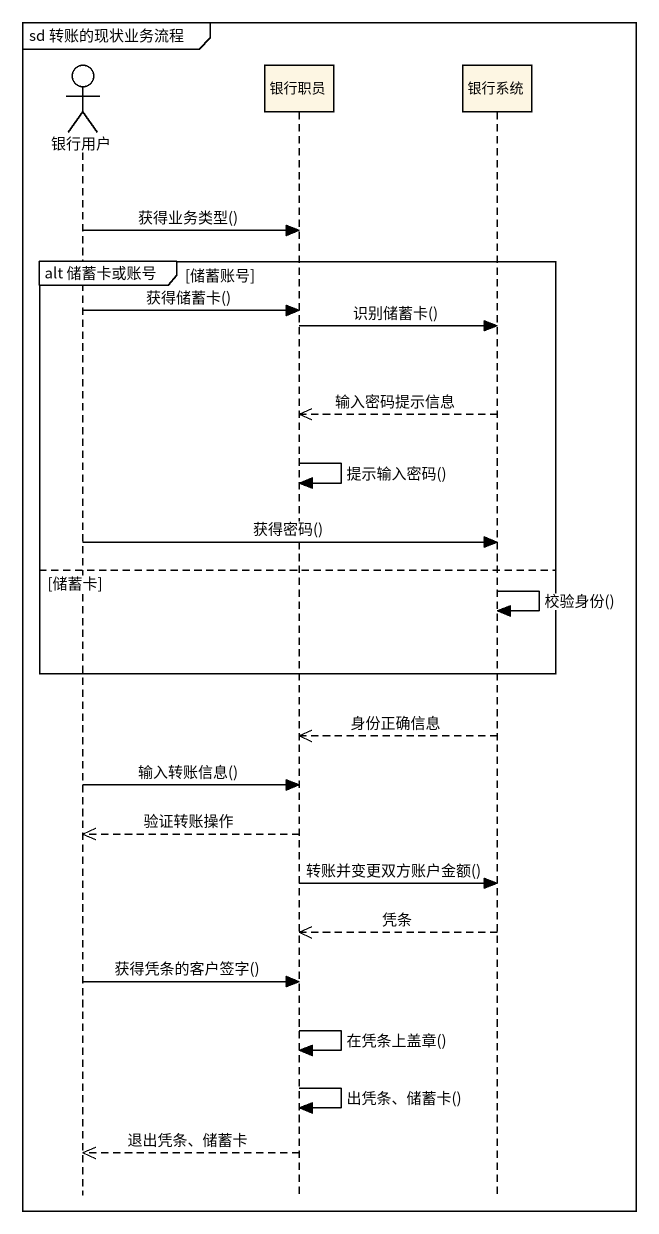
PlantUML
@startuml
mainframe sd 转账的现状业务流程
hide footbox
actor 银行用户
participant 银行职员
participant 银行系统

银行用户 -> 银行职员 : 获得业务类型()
group alt 储蓄卡或账号 [储蓄账号]
  银行用户 -> 银行职员 : 获得储蓄卡()
  银行职员 -> 银行系统 : 识别储蓄卡()
  银行系统 -->> 银行职员 : 输入密码提示信息
  银行职员 -> 银行职员 : 提示输入密码()
  银行用户 -> 银行系统 : 获得密码()
else 储蓄卡
  银行系统 -> 银行系统 : 校验身份()
end
银行系统 -->> 银行职员 : 身份正确信息
银行用户 -> 银行职员 : 输入转账信息()
银行职员 -->> 银行用户 : 验证转账操作
银行职员 -> 银行系统 : 转账并变更双方账户金额()
银行系统 -->> 银行职员 : 凭条
银行用户 -> 银行职员 : 获得凭条的客户签字()
银行职员 -> 银行职员 : 在凭条上盖章()
银行职员 -> 银行职员 : 出凭条、储蓄卡()
银行职员 -->> 银行用户 : 退出凭条、储蓄卡
@enduml
